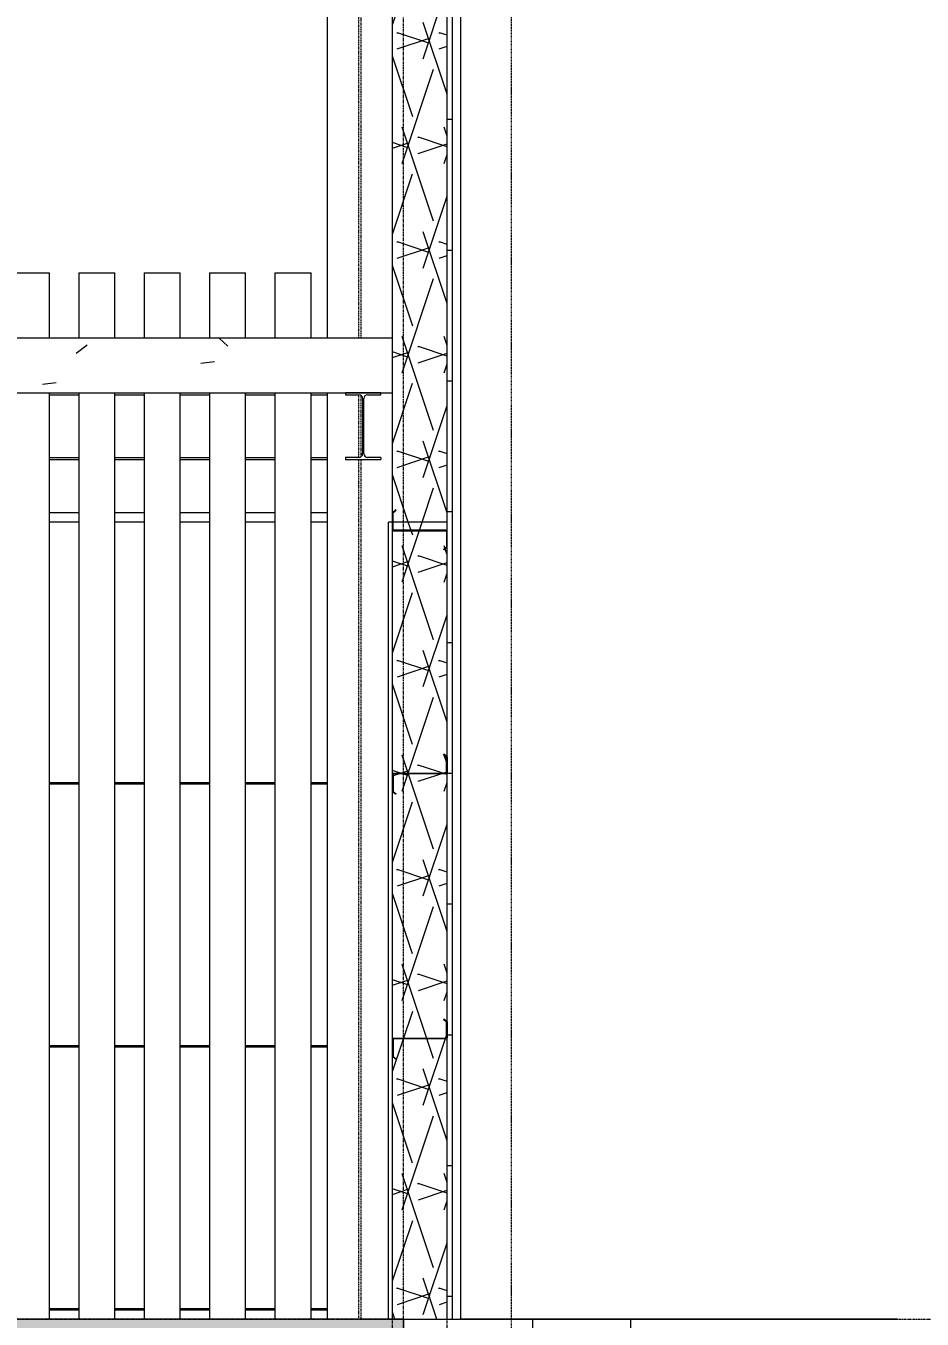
# Model space of a CAD drawing. Header units: inches. Extents: x 21386 to 98862, y -290 to 853.
# Drawn here: x 26204.1 to 26368.6, y 0 to 237.3 of the extents above; entities that cross this region are included whole.
import ezdxf

# ---------------------------------------------------------------- set-up
doc = ezdxf.new("R2010")
doc.units = ezdxf.units.IN
doc.header["$MEASUREMENT"] = 0
for name, pattern in [('Dash Dot 3_16_', [0.3125, 0.1875, -0.0625, 0, -0.0625]), ('Grid Line 1_2_', [0.875, 0.5, -0.125, 0.125, -0.125]), ('Hidden 1_8_', [0.1875, 0.125, -0.0625])]:
    doc.linetypes.add(name, pattern=pattern)
for name, color, linetype, lineweight in [('A-ANNO-SYMB', 150, 'Continuous', 9), ('A-FLOR', 192, 'Continuous', 13), ('A-FLOR-LEVL', 51, 'Continuous', 9), ('A-FLOR-PATT', 8, 'Continuous', 25), ('A-ROOF', 132, 'Continuous', 13), ('A-ROOF-PATT', 132, 'Continuous', 13), ('A-WALL', 113, 'Continuous', 13), ('A-WALL-PATT', 111, 'Continuous', 25), ('C-TOPO', 7, 'Continuous', 13), ('E-POWR-CNDT', 130, 'Continuous', 13), ('S-BEAM', 12, 'Continuous', 13), ('S-COLS', 52, 'Continuous', 13), ('S-GRID', 1, 'Continuous', 9)]:
    doc.layers.add(name, color=color, linetype=linetype, lineweight=lineweight)
doc.styles.add('Arial_1', font='arial.ttf', dxfattribs={"height": 23.60479})
pattern_1 = [(50, (22097.104, 100.19), (55.0854, -4.81984), [5.76, -63.36]), (355, (22097.104, 100.19), (-10.6557, 57.7685), [4.608, -50.688]), (100.451, (22101.695, 99.787), (44.4295, 52.94866), [4.895, -53.848]), (46.184, (22097.104, 115.55), (81.9644, -12.7121), [8.64, -95.04]), (96.636, (22103.935, 114.49), (71.7815, 74.8124), [7.343, -80.772]), (351.184, (22097.1, 115.55), (71.782, 74.8124), [6.912, -76.032]), (21, (22104.784, 111.71), (45.84207, -30.92146), [5.76, -63.36]), (326, (22104.784, 111.71), (18.6871, 55.6915), [4.608, -50.688]), (71.451, (22108.605, 109.13), (64.5289, 24.7701), [4.895, -53.848]), (37.5, (22097.104, 100.189), (0.93389, 25.56682), [2.534, -47.539, 2.534, -48.922, -50.88]), (37.5, (22097.104, 100.189), (0.93389, 25.56682), [-101.53, 2.534, -48.346]), (7.5, (22097.104, 100.19), (20.20404, 30.2913), [2.534, -26.803, 2.534, -46.387, -19.392]), (7.5, (22097.104, 100.19), (20.20404, 30.2913), [-78.259, 2.534, -16.858]), (327.5, (22079.978, 100.19), (40.99778, -1.7324), [2.534, -16.666, 2.534, -57.37, -79.488]), (327.5, (22079.978, 100.19), (40.99778, -1.7324), [-79.104, 2.534, -76.954]), (317.5, (22072.298, 100.19), (44.78888, 7.68784), [2.534, -22.426, 2.534, -37.248, -56.448]), (317.5, (22072.298, 100.19), (44.78888, 7.68784), [-64.742, 2.534, -53.914])]
pattern_2 = [(45, (22097.104, 100.19), (-19.00703, 19.00703), []), (45, (22097.104, 128.99), (-19.00703, 19.00703), [])]
pattern_3 = [(0, (22097.104, 100.19), (0, 24), []), (90, (22097.104, 100.19), (-24, 1e-15), [])]
pattern_4 = [(161.57, (22098.064, 101.149), (-7.6802237, -0.0009796), [0, -54.643, 6.067, 0]), (18.43, (22096.144, 101.149), (-7.6802237, 0.0009796), [0, -54.643, 6.067, 0]), (108.43, (22098.064, 101.149), (3.8382953, -19.2013653), [18.211, -42.499]), (71.57, (22096.144, 101.149), (3.8382953, 19.2013653), [18.211, -42.499])]

# ---------------------------------------------------------------- blocks, each defined once
blk = doc.blocks.new('Struct_Xcel_Sports Complex_rvt-1-Building Section - East_West looking North')
at = {"layer": 'A-FLOR-PATT', "lineweight": 9}
h = blk.add_hatch(dxfattribs=at)
h.set_pattern_fill('FP_15', color=256, style=0, pattern_type=2)
h.set_pattern_definition(pattern_1)
h.paths.add_polyline_path([(24609.34, -6), (26273.39, -6), (26273.39, 0), (22772.64, 0), (22772.64, -6), (24539.16, -6)], flags=0)
at = {"layer": 'A-FLOR', "color": 7}
for q in [(22772.64, 0), (26273.39, -6)]:
    blk.add_line((26273.39, 0), q, dxfattribs=at)
blk = doc.blocks.new('W-Wide Flange - W12X26-1530486-Building Section - East_West looking North')
at = {"layer": 'S-BEAM', "lineweight": 9}
h = blk.add_hatch(dxfattribs=at)
h.set_pattern_fill('FP_1', color=8, style=0, pattern_type=2)
h.set_pattern_definition(pattern_2)
h.paths.add_polyline_path([(26262.77, 157.78), (26269.26, 157.78), (26269.26, 158.16), (26262.77, 158.16)], flags=0)
h.paths.add_polyline_path([(26265.39, 169.6), (26269.26, 169.62), (26269.26, 170), (26262.77, 170), (26262.77, 169.62), (26265.22, 169.62)], flags=0)
h.paths.add_polyline_path([(26265.39, 158.18), (26266.47, 158.25), (26266.22, 158.5), (26266.13, 158.84), (26266.15, 169.11), (26266.33, 169.42), (26266.64, 169.6), (26265.56, 169.53), (26265.81, 169.28), (26265.9, 168.94), (26265.88, 158.67), (26265.7, 158.36), (26265.56, 158.25)], flags=0)
at = {"layer": 'S-BEAM', "color": 7}
for p, q in [((26269.26, 170), (26262.77, 170)), ((26262.77, 170), (26262.77, 169.62)), ((26262.77, 169.62), (26265.22, 169.62)), ((26265.9, 168.94), (26265.9, 158.84)), ((26266.13, 158.84), (26266.13, 168.94)), ((26266.81, 169.62), (26269.26, 169.62)), ((26269.26, 169.62), (26269.26, 170)), ((26265.22, 158.16), (26262.77, 158.16)), ((26262.77, 158.16), (26262.77, 157.78)), ((26262.77, 157.78), (26269.26, 157.78)), ((26269.26, 158.16), (26266.81, 158.16)), ((26269.26, 158.16), (26269.26, 157.78))]:
    blk.add_line(p, q, dxfattribs=at)
for centre, start, end in [((26265.22, 168.94), 0, 90), ((26266.81, 168.94), 90, 180), ((26265.22, 158.84), 270, 0), ((26266.81, 158.84), 180, 270)]:
    blk.add_arc(centre, 0.684, start, end, dxfattribs=at)
blk = doc.blocks.new('Girt_Z - 10_D-1223970-Building Section - East_West looking North')
at = {"layer": 'S-BEAM', "color": 7}
for p, q in [((26271.96, 148.54), (26271.39, 148.06)), ((26271.39, 148.06), (26271.39, 144.69)), ((26271.5, 148.01), (26272.04, 148.46)), ((26271.5, 144.87), (26271.5, 148.01)), ((26272.04, 148.46), (26271.96, 148.54)), ((26281.2, 144.8), (26271.58, 144.8)), ((26271.39, 144.69), (26281.2, 144.69)), ((26281.28, 144.61), (26281.28, 141.72)), ((26281.39, 141.67), (26281.39, 144.61)), ((26281.28, 141.72), (26280.75, 141.27)), ((26280.75, 141.27), (26280.82, 141.19)), ((26281.39, 141.67), (26280.82, 141.19))]:
    blk.add_line(p, q, dxfattribs=at)
for centre, radius, start, end in [((26271.58, 144.88), 0.0782, 183.0424, 270), ((26281.2, 144.61), 0.188, 0, 90), ((26281.2, 144.61), 0.0782, 2.1227, 90)]:
    blk.add_arc(centre, radius, start, end, dxfattribs=at)
blk = doc.blocks.new('Girt_Z - 10_D-1239982-Building Section - East_West looking North')
at = {"layer": 'S-BEAM', "lineweight": 9}
h = blk.add_hatch(dxfattribs=at)
h.set_pattern_fill('FP_1', color=8, style=0, pattern_type=2)
h.set_pattern_definition(pattern_2)
h.paths.add_polyline_path([(26271.96, 96.32), (26272.04, 96.41), (26271.5, 96.86), (26271.5, 100), (26271.39, 100.18), (26271.39, 96.8)], flags=0)
h.paths.add_polyline_path([(26271.58, 100.07), (26281.2, 100.07), (26281.2, 100.18), (26271.39, 100.18)], flags=0)
h.paths.add_polyline_path([(26281.28, 100.25), (26281.39, 100.26), (26281.39, 103.2), (26280.82, 103.68), (26280.75, 103.59), (26281.28, 103.14)], flags=0)
at = {"layer": 'S-BEAM', "color": 7}
for p, q in [((26280.75, 103.59), (26280.82, 103.68)), ((26281.28, 103.14), (26280.75, 103.59)), ((26281.39, 103.2), (26280.82, 103.68)), ((26281.28, 100.25), (26281.28, 103.14)), ((26281.39, 103.2), (26281.39, 100.26)), ((26271.39, 96.8), (26271.39, 100.18)), ((26271.39, 100.18), (26281.2, 100.18)), ((26271.5, 100), (26271.5, 96.86)), ((26281.2, 100.07), (26271.58, 100.07)), ((26271.96, 96.32), (26271.39, 96.8)), ((26271.5, 96.86), (26272.04, 96.41)), ((26272.04, 96.41), (26271.96, 96.32))]:
    blk.add_line(p, q, dxfattribs=at)
for centre, radius, start, end in [((26271.58, 99.99), 0.0782, 90, 176.9576), ((26281.2, 100.26), 0.188, 270, 0), ((26281.2, 100.26), 0.0782, 270, 357.8773)]:
    blk.add_arc(centre, radius, start, end, dxfattribs=at)
blk = doc.blocks.new('Girt_Z - 10_D-1236892-Building Section - East_West looking North')
at = {"layer": 'S-BEAM', "lineweight": 9}
h = blk.add_hatch(dxfattribs=at)
h.set_pattern_fill('FP_1', color=8, style=0, pattern_type=2)
h.set_pattern_definition(pattern_2)
h.paths.add_polyline_path([(26271.96, 47.7), (26272.04, 47.78), (26271.5, 48.23), (26271.5, 51.37), (26271.39, 51.55), (26271.39, 48.18)], flags=0)
h.paths.add_polyline_path([(26281.2, 51.45), (26281.2, 51.55), (26271.39, 51.55), (26271.58, 51.45)], flags=0)
h.paths.add_polyline_path([(26281.28, 51.63), (26281.39, 51.63), (26281.39, 54.57), (26280.82, 55.05), (26280.75, 54.97), (26281.28, 54.52)], flags=0)
at = {"layer": 'S-BEAM', "color": 7}
for p, q in [((26280.75, 54.97), (26280.82, 55.05)), ((26281.28, 54.52), (26280.75, 54.97)), ((26281.39, 54.57), (26280.82, 55.05)), ((26281.28, 51.63), (26281.28, 54.52)), ((26281.39, 54.57), (26281.39, 51.63)), ((26271.39, 48.18), (26271.39, 51.55)), ((26271.39, 51.55), (26281.2, 51.55)), ((26271.5, 51.37), (26271.5, 48.23)), ((26281.2, 51.45), (26271.58, 51.45)), ((26271.96, 47.7), (26271.39, 48.18)), ((26271.5, 48.23), (26272.04, 47.78)), ((26272.04, 47.78), (26271.96, 47.7))]:
    blk.add_line(p, q, dxfattribs=at)
for centre, radius, start, end in [((26271.58, 51.37), 0.0782, 90, 176.9576), ((26281.2, 51.63), 0.187, 270, 360), ((26281.2, 51.63), 0.0782, 270, 357.8773)]:
    blk.add_arc(centre, radius, start, end, dxfattribs=at)
blk = doc.blocks.new('W-Wide Flange-Column - B1_I-1389345-Building Section - East_West looking North')
at = {"layer": 'S-COLS', "color": 8, "linetype": 'Hidden 1_8_', "lineweight": 9}
for p, q in [((26265.23, 180), (26265.23, 385.02)), ((26265.55, 385.02), (26265.55, 180)), ((26265.23, 158.16), (26265.23, 169.62)), ((26265.55, 169.53), (26265.55, 158.25)), ((26265.23, 0), (26265.23, 157.78)), ((26265.55, 157.78), (26265.55, 0))]:
    blk.add_line(p, q, dxfattribs=at)
blk = doc.blocks.new('W-Wide Flange - W12X22-1624375-Building Section - East_West looking North')
at = {"layer": 'S-BEAM', "color": 8, "lineweight": 9}
for p, q in [((26213.8, 169.57), (26208.42, 169.57)), ((26225.8, 169.57), (26220.42, 169.57)), ((26237.8, 169.57), (26232.42, 169.57)), ((26249.8, 169.57), (26244.42, 169.57)), ((26259.39, 169.57), (26256.42, 169.57)), ((26208.41, 158.12), (26213.8, 158.12)), ((26213.8, 157.7), (26208.41, 157.7)), ((26220.41, 158.12), (26225.8, 158.12)), ((26225.8, 157.7), (26220.41, 157.7)), ((26232.41, 158.12), (26237.8, 158.12)), ((26237.8, 157.7), (26232.41, 157.7)), ((26244.41, 158.12), (26249.8, 158.12)), ((26249.8, 157.7), (26244.41, 157.7)), ((26256.41, 158.12), (26259.39, 158.12)), ((26259.39, 157.7), (26256.41, 157.7))]:
    blk.add_line(p, q, dxfattribs=at)
blk = doc.blocks.new('Girt_Z - 10_D-1987919-Building Section - East_West looking North')
at = {"layer": 'S-BEAM', "color": 8, "lineweight": 9}
for p, q in [((26208.43, 148.06), (26213.8, 148.06)), ((26220.43, 148.06), (26225.8, 148.06)), ((26232.43, 148.06), (26237.8, 148.06)), ((26244.43, 148.06), (26249.8, 148.06)), ((26256.43, 148.06), (26259.39, 148.06))]:
    blk.add_line(p, q, dxfattribs=at)

msp = doc.modelspace()

# ---------------------------------------------------------------- hatches: boundary and pattern name
at = {"layer": 'A-ROOF-PATT', "lineweight": 9}
h = msp.add_hatch(dxfattribs=at)
h.set_pattern_fill('FP_15', color=8, style=0, pattern_type=2)
h.set_pattern_definition(pattern_1)
h.paths.add_polyline_path([(26206.06, 170), (26271.39, 170), (26271.39, 180), (26040.89, 180), (26040.89, 170), (26188.52, 170)], flags=0)
h.paths.add_polyline_path([(25996.39, 170), (25996.39, 180), (25980.89, 180), (25980.89, 170)], flags=0)
at = {"layer": 'A-WALL-PATT', "lineweight": 9}
h = msp.add_hatch(dxfattribs=at)
h.set_pattern_fill('FP_5', color=8, style=0, pattern_type=2)
h.set_pattern_definition(pattern_4)
h.paths.add_polyline_path([(26281.39, 146.25), (26281.39, 396.74), (26271.39, 396.74), (26271.39, 146.25), (26276.25, 146.25)], flags=0)
h = msp.add_hatch(dxfattribs=at)
h.set_pattern_fill('FP_6', color=8, style=0, pattern_type=2)
h.set_pattern_definition(pattern_3)
h.paths.add_polyline_path([(26282.39, 146.25), (26282.39, 396.74), (26281.39, 396.74), (26281.39, 146.25)], flags=0)
h = msp.add_hatch(dxfattribs=at)
h.set_pattern_fill('FP_14', color=8, style=0, pattern_type=2)
h.set_pattern_definition([(90, (26084.51, 194.75), (-193, -193), [48, -145]), (180, (26084.51, 194.75), (-2e-14, -193), [96, -97]), (270, (25988.51, 242.75), (-193, -193), [48, -145]), (180, (26084.51, 242.75), (-2e-14, -193), [96, -97]), (270, (25988.01, 242.75), (-193, -193), [48, -145]), (180, (25988.01, 242.75), (-2e-14, -193), [96, -97]), (90, (25892.01, 194.75), (-193, -193), [48, -145]), (180, (25988.01, 194.75), (-2e-14, -193), [96, -97]), (90, (26036.76, 243), (-193, -193), [48, -145]), (180, (26084.89, 243), (-2e-14, -193), [48.125, -144.875]), (180, (26084.89, 291), (-2e-14, -193), [48.125, -144.875]), (90, (25940.26, 243), (-193, -193), [48, -145]), (180, (26036.26, 243), (-2e-14, -193), [96, -97]), (270, (26036.26, 291), (-193, -193), [48, -145]), (180, (26036.26, 291), (-2e-14, -193), [96, -97]), (180, (25939.76, 243), (-2e-14, -193), [48, -145]), (270, (25939.76, 291), (-193, -193), [48, -145]), (180, (25939.76, 291), (-2e-14, -193), [48, -145]), (90, (26084.51, 291.25), (-193, -193), [48, -145]), (180, (26084.51, 291.25), (-2e-14, -193), [96, -97]), (270, (25988.51, 339.25), (-193, -193), [48, -145]), (180, (26084.51, 339.25), (-2e-14, -193), [96, -97]), (270, (25988.01, 339.25), (-193, -193), [48, -145]), (180, (25988.01, 339.25), (-2e-14, -193), [96, -97]), (90, (25892.01, 291.25), (-193, -193), [48, -145]), (180, (25988.01, 291.25), (-2e-14, -193), [96, -97]), (90, (26036.76, 339.5), (-193, -193), [48, -145]), (180, (26084.89, 339.5), (-2e-14, -193), [48.125, -144.875]), (180, (26084.89, 387.5), (-2e-14, -193), [48.125, -144.875]), (90, (25940.26, 339.5), (-193, -193), [48, -145]), (180, (26036.26, 339.5), (-2e-14, -193), [96, -97]), (270, (26036.26, 387.5), (-193, -193), [48, -145]), (180, (26036.26, 387.5), (-2e-14, -193), [96, -97]), (180, (25939.76, 339.5), (-2e-14, -193), [48, -145]), (270, (25939.76, 387.5), (-193, -193), [48, -145]), (180, (25939.76, 387.5), (-2e-14, -193), [48, -145])])
h.paths.add_polyline_path([(26007.95, 0), (26007.95, 0.19), (26008.2, 0.19), (26008.2, 73.19), (26007.7, 73.19), (26007.7, 76.19), (26008.2, 76.19), (26008.2, 144.87), (26007.7, 144.87), (26007.7, 146.25), (25985.89, 146.25), (25985.89, 0)], flags=0)
h.paths.add_polyline_path([(26259.39, 0), (26259.39, 146.25), (26256.43, 146.25), (26256.43, 0), (26258.7, 0)], flags=0)
h.paths.add_polyline_path([(26244.43, 0), (26249.8, 0), (26249.8, 146.25), (26244.43, 146.25), (26244.43, 13.24)], flags=0)
h.paths.add_polyline_path([(26237.8, 0), (26237.8, 146.25), (26232.43, 146.25), (26232.43, 0)], flags=0)
h.paths.add_polyline_path([(26029.33, 0), (26201.8, 0), (26201.8, 146.25), (26029.58, 146.25), (26029.58, 144.87), (26029.08, 144.87), (26029.08, 76.19), (26029.58, 76.19), (26029.58, 73.19), (26029.08, 73.19), (26029.08, 0.19), (26029.33, 0.19)], flags=0)
h.paths.add_polyline_path([(26009.45, 0), (26027.83, 0), (26027.83, 10.75), (26009.45, 10.75)], flags=0)
h.paths.add_polyline_path([(26225.8, 0), (26225.8, 146.25), (26220.43, 146.25), (26220.43, 0), (26223.61, 0)], flags=0)
h.paths.add_polyline_path([(26208.43, 0), (26213.8, 0), (26213.8, 146.25), (26208.43, 146.25), (26208.43, 13.63)], flags=0)
h.paths.add_polyline_path([(26009.45, 12), (26027.83, 12), (26027.83, 22.75), (26009.45, 22.75)], flags=0)
h.paths.add_polyline_path([(26027.83, 24), (26027.83, 34.75), (26009.45, 34.75), (26009.45, 24)], flags=0)
h.paths.add_polyline_path([(26009.45, 36), (26027.83, 36), (26027.83, 46.75), (26009.45, 46.75)], flags=0)
h.paths.add_polyline_path([(26009.45, 48), (26027.83, 48), (26027.83, 58.75), (26009.45, 58.75), (26009.45, 54.52)], flags=0)
h.paths.add_polyline_path([(26009.45, 60), (26027.83, 60), (26027.83, 70.75), (26009.45, 70.75)], flags=0)
h.paths.add_polyline_path([(26009.58, 72), (26027.83, 72), (26027.83, 73.19), (26009.45, 73.19), (26009.45, 72)], flags=0)
h.paths.add_polyline_path([(26027.83, 76.19), (26027.83, 82.75), (26009.45, 82.75), (26009.45, 76.19), (26027.7, 76.19)], flags=0)
h.paths.add_polyline_path([(26027.83, 84), (26027.83, 94.75), (26009.45, 94.75), (26009.45, 84)], flags=0)
h.paths.add_polyline_path([(26027.83, 96), (26027.83, 106.75), (26009.45, 106.75), (26009.45, 96)], flags=0)
h.paths.add_polyline_path([(26027.83, 108), (26027.83, 118.75), (26009.45, 118.75), (26009.45, 108)], flags=0)
h.paths.add_polyline_path([(26027.83, 120), (26027.83, 130.75), (26009.45, 130.75), (26009.45, 120)], flags=0)
h.paths.add_polyline_path([(26027.83, 132), (26027.83, 142.75), (26009.45, 142.75), (26009.45, 132)], flags=0)
h.paths.add_polyline_path([(26009.58, 144), (26027.83, 144), (26027.83, 144.87), (26009.45, 144.87), (26009.45, 144)], flags=0)
h = msp.add_hatch(dxfattribs=at)
h.set_pattern_fill('FP_5', color=8, style=0, pattern_type=2)
h.set_pattern_definition(pattern_4)
h.paths.add_polyline_path([(26281.39, 0), (26281.39, 146.25), (26271.39, 146.25), (26271.39, 0)], flags=0)
h = msp.add_hatch(dxfattribs=at)
h.set_pattern_fill('FP_6', color=8, style=0, pattern_type=2)
h.set_pattern_definition(pattern_3)
h.paths.add_polyline_path([(26282.39, 0), (26282.39, 146.25), (26281.39, 146.25), (26281.39, 0)], flags=0)
at = {"layer": 'C-TOPO', "lineweight": 9}
h = msp.add_hatch(dxfattribs=at)
h.set_pattern_fill('FP_2', color=8, style=0, pattern_type=2)
h.set_pattern_definition([(0, (22097.104, 100.19), (48, 48), [48, -48]), (0, (22097.104, 118.19), (48, 48), [48, -48]), (0, (22097.104, 136.19), (48, 48), [48, -48]), (90, (22103.104, 142.19), (-48, 48), [48, -48]), (90, (22121.104, 142.19), (-48, 48), [48, -48]), (90, (22139.104, 142.19), (-48, 48), [48, -48])])
h.paths.add_polyline_path([(26273.39, -109.03), (26363.98, -109.03), (26363.98, 0), (26283.39, 0), (26283.39, -36), (26326.39, -36), (26326.39, -60), (26273.39, -60), (26273.39, -68.14)], flags=0)

# ---------------------------------------------------------------- linework, layer by layer
at = {"layer": 'A-ANNO-SYMB', "linetype": 'Dash Dot 3_16_'}
msp.add_line((26293.24, -31.34), (26293.24, 397.79), dxfattribs=at)
at = {"layer": 'A-ROOF', "color": 7}
for p, q in [((26271.39, 180), (26040.89, 180)), ((26040.89, 170), (26271.39, 170))]:
    msp.add_line(p, q, dxfattribs=at)
at = {"layer": 'A-WALL', "color": 7}
for p, q in [((26271.39, 0), (26271.39, 396.74)), ((26281.39, 0), (26281.39, 396.74)), ((26282.39, 0), (26282.39, 396.74)), ((26283.89, 396.74), (26283.89, 0)), ((26270.64, 0), (26270.64, 146.25)), ((26281.39, 146.25), (26270.64, 146.25)), ((26270.64, 0), (26283.89, 0))]:
    msp.add_line(p, q, dxfattribs=at)
at = {"layer": 'A-WALL', "color": 8, "lineweight": 9}
for p, q in [((26213.8, 146.25), (26208.43, 146.25)), ((26225.8, 146.25), (26220.43, 146.25)), ((26237.8, 146.25), (26232.43, 146.25)), ((26249.8, 146.25), (26244.43, 146.25)), ((26259.39, 146.25), (26256.43, 146.25))]:
    msp.add_line(p, q, dxfattribs=at)
at = {"layer": 'C-TOPO'}
for p, q in [((26285.67, 0), (26283.89, 0)), ((26308.65, 0), (26285.67, 0)), ((26363.98, 0), (26308.65, 0))]:
    msp.add_line(p, q, dxfattribs=at)
at = {"layer": 'C-TOPO', "color": 8, "lineweight": 9}
for p, q in [((26283.89, 0), (26285.67, 0)), ((26285.67, 0), (26308.65, 0)), ((26308.65, 0), (26363.98, 0))]:
    msp.add_line(p, q, dxfattribs=at)
at = {"layer": 'E-POWR-CNDT', "color": 8, "lineweight": 9}
for p, q in [((26201.8, 192), (26208.43, 192)), ((26208.43, 180), (26208.43, 192)), ((26213.8, 192), (26213.8, 180)), ((26213.8, 192), (26220.43, 192)), ((26220.43, 180), (26220.43, 192)), ((26225.8, 192), (26225.8, 180)), ((26225.8, 192), (26232.43, 192)), ((26232.43, 180), (26232.43, 192)), ((26237.8, 192), (26237.8, 180)), ((26237.8, 192), (26244.43, 192)), ((26244.43, 180), (26244.43, 192)), ((26249.8, 192), (26249.8, 180)), ((26249.8, 192), (26256.43, 192)), ((26256.43, 180), (26256.43, 192)), ((26208.43, 0), (26208.43, 170)), ((26213.8, 170), (26213.8, 0)), ((26220.43, 0), (26220.43, 170)), ((26225.8, 170), (26225.8, 0)), ((26232.43, 0), (26232.43, 170)), ((26237.8, 170), (26237.8, 0)), ((26244.43, 0), (26244.43, 170)), ((26249.8, 170), (26249.8, 0)), ((26256.43, 0), (26256.43, 170))]:
    msp.add_line(p, q, dxfattribs=at)
at = {"layer": 'S-COLS', "color": 8, "lineweight": 9}
for p, q in [((26259.39, 385.02), (26259.39, 180)), ((26259.39, 170), (26259.39, 0))]:
    msp.add_line(p, q, dxfattribs=at)
at = {"layer": 'S-GRID', "linetype": 'Grid Line 1_2_'}
for p, q in [((26271.39, -146.01), (26271.39, 671.89)), ((26273.39, -146.01), (26273.39, 671.89)), ((26281.39, -146.01), (26281.39, 671.89)), ((26281.39, -146.01), (26281.39, 671.89))]:
    msp.add_line(p, q, dxfattribs=at)

# ---------------------------------------------------------------- block references
at = {"lineweight": 5}
msp.add_blockref('Struct_Xcel_Sports Complex_rvt-1-Building Section - East_West looking North', (0, 0), dxfattribs=at)
at = {"layer": 'S-BEAM', "color": 8, "lineweight": 9}
for name in ['W-Wide Flange - W12X22-1624375-Building Section - East_West looking North', 'W-Wide Flange - W12X26-1530486-Building Section - East_West looking North', 'Girt_Z - 10_D-1987919-Building Section - East_West looking North', 'Girt_Z - 10_D-1223970-Building Section - East_West looking North']:
    msp.add_blockref(name, (0, 0), dxfattribs=at)
at = {"layer": 'S-BEAM', "color": 7}
for name in ['Girt_Z - 10_D-1239982-Building Section - East_West looking North', 'Girt_Z - 10_D-1236892-Building Section - East_West looking North']:
    msp.add_blockref(name, (0, 0), dxfattribs=at)
at = {"layer": 'S-COLS', "color": 8, "linetype": 'Hidden 1_8_', "lineweight": 9}
msp.add_blockref('W-Wide Flange-Column - B1_I-1389345-Building Section - East_West looking North', (0, 0), dxfattribs=at)

# ---------------------------------------------------------------- next in the draw order: texts
at = {"layer": 'A-FLOR-LEVL', "insert": (26534.62, 29.84), "char_height": 23.6048, "width": 176.256, "attachment_point": 3, "line_spacing_factor": 0.938532, "style": 'Arial_1', "bg_fill": 3, "box_fill_scale": 1.25, "bg_fill_color": 0, "bg_fill_transparency": 0}
msp.add_mtext('First Floor', dxfattribs=at)

# ---------------------------------------------------------------- next in the draw order: linework, layer by layer
at = {"layer": 'A-FLOR-LEVL', "linetype": 'Grid Line 1_2_'}
msp.add_line((21678.64, 0), (26557.32, 0), dxfattribs=at)

doc.saveas('drawing.dxf')
